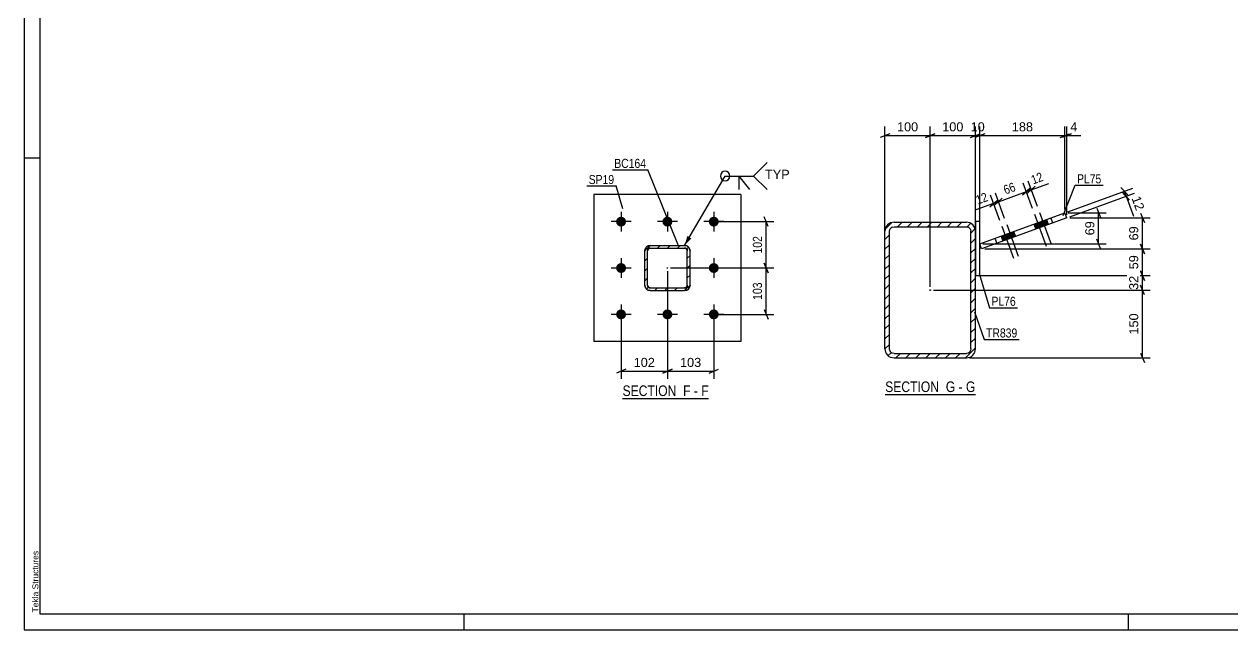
# Model space of a CAD drawing. Header units: millimetres. Extents: x -82 to 1107, y -546 to 295.
# Drawn here: x -82 to 299.7, y -545.7 to -354.4 of the extents above; entities that cross this region are included whole.
import ezdxf

# ---------------------------------------------------------------- set-up
doc = ezdxf.new("R2010")
doc.units = ezdxf.units.MM
doc.linetypes.add('DXK_LINE_DOT2', pattern=[3.9198, 1.9599, -1.9599])
doc.linetypes.add('DXK_LINE_DOT3', pattern=[5.9187, 2.979, -0.9799, 0.9799, -0.9799])
doc.styles.add('Arial', font='ARIAL.TTF', dxfattribs={"height": 0.2})
doc.styles.add('Arial Narrow', font='ARIALN.TTF', dxfattribs={"height": 0.2})

# ---------------------------------------------------------------- blocks, each defined once
blk = doc.blocks.new('Unknown-761553693-18 - 31122')
at = {"color": 6, "linetype": 'Continuous'}
blk.add_line((190.12, -471.38), (218.62, -471.38), dxfattribs=at)
at = {"color": 0, "linetype": 'Continuous'}
blk.add_wipeout([(208.23, -470.63), (208.23, -467.13), (190.12, -467.13), (190.12, -470.63)], dxfattribs=at)
at = {"color": 7, "linetype": 'Continuous', "style": 'Arial Narrow'}
blk.add_text('SECTION ', height=3.34, dxfattribs=at).set_placement((190.12, -470.63))
at = {"color": 0, "linetype": 'Continuous'}
blk.add_wipeout([(212.26, -470.63), (212.26, -467.13), (209.28, -467.13), (209.28, -470.63)], dxfattribs=at)
blk.add_wipeout([(214.59, -470.63), (214.59, -467.13), (213.31, -467.13), (213.31, -470.63)], dxfattribs=at)
at = {"color": 7, "linetype": 'Continuous', "style": 'Arial Narrow'}
blk.add_text('G', height=3.34, dxfattribs=at).set_placement((209.28, -470.63))
at = {"color": 0, "linetype": 'Continuous'}
blk.add_wipeout([(218.62, -470.63), (218.62, -467.13), (215.64, -467.13), (215.64, -470.63)], dxfattribs=at)
at = {"color": 7, "linetype": 'Continuous', "style": 'Arial Narrow'}
for s, p in [('-', (213.31, -470.63)), ('G', (215.64, -470.63))]:
    blk.add_text(s, height=3.34, dxfattribs=at).set_placement(p)
blk = doc.blocks.new('Unknown-761553693-1133')
at = {"color": 5, "linetype": 'Continuous'}
for p, q in [((-81.96, 295.27), (-81.96, -545.73)), ((-76.96, 290.27), (-76.96, -540.73)), ((-76.96, -396.73), (-81.96, -396.73)), ((-76.96, -540.73), (1102.04, -540.73)), ((57.04, -545.73), (57.04, -540.73)), ((267.04, -545.73), (267.04, -540.73)), ((-81.96, -545.73), (1107.04, -545.73))]:
    blk.add_line(p, q, dxfattribs=at)
at = {"color": 174, "linetype": 'Continuous', "style": 'Arial'}
blk.add_text('Tekla Structures', height=1.9102, rotation=90, dxfattribs=at).set_placement((-77.46, -540.23))
blk = doc.blocks.new('Unknown-761553693-16 - 5853')
at = {"color": 6, "linetype": 'Continuous'}
blk.add_line((107.13, -472.64), (134.34, -472.64), dxfattribs=at)
at = {"color": 0, "linetype": 'Continuous'}
blk.add_wipeout([(125.23, -471.89), (125.23, -468.39), (107.13, -468.39), (107.13, -471.89)], dxfattribs=at)
at = {"color": 7, "linetype": 'Continuous', "style": 'Arial Narrow'}
blk.add_text('SECTION ', height=3.34, dxfattribs=at).set_placement((107.13, -471.89))
at = {"color": 0, "linetype": 'Continuous'}
blk.add_wipeout([(128.63, -471.89), (128.63, -468.39), (126.28, -468.39), (126.28, -471.89)], dxfattribs=at)
blk.add_wipeout([(130.95, -471.89), (130.95, -468.39), (129.68, -468.39), (129.68, -471.89)], dxfattribs=at)
at = {"color": 7, "linetype": 'Continuous', "style": 'Arial Narrow'}
blk.add_text('F', height=3.34, dxfattribs=at).set_placement((126.28, -471.89))
at = {"color": 0, "linetype": 'Continuous'}
blk.add_wipeout([(134.34, -471.89), (134.34, -468.39), (132, -468.39), (132, -471.89)], dxfattribs=at)
at = {"color": 7, "linetype": 'Continuous', "style": 'Arial Narrow'}
for s, p in [('F', (132, -471.89)), ('-', (129.68, -471.89))]:
    blk.add_text(s, height=3.34, dxfattribs=at).set_placement(p)
blk = doc.blocks.new('Part-761553693-31249 - 31122')
at = {"color": 2, "linetype": 'Continuous'}
for p, q in [((220.06, -416.72), (218.63, -416.72)), ((218.63, -416.72), (218.63, -433.86)), ((220.06, -433.86), (220.06, -416.72)), ((218.63, -433.86), (220.06, -433.86))]:
    blk.add_line(p, q, dxfattribs=at)
blk = doc.blocks.new('Part-761553693-31285 - 31122')
at = {"linetype": 'Continuous'}
h = blk.add_hatch(dxfattribs=at)
h.set_pattern_fill('', scale=0.7, style=0, pattern_type=0)
h.set_pattern_definition([(45, (190.0555, -456.9951), (-1.57154, 1.57154), [])])
h.paths.add_polyline_path([(190.06, -419.85), (190.06, -457), (190.27, -458.09), (190.89, -459.02), (191.82, -459.63), (192.91, -459.85), (215.77, -459.85), (216.86, -459.63), (217.79, -459.02), (218.41, -458.09), (218.63, -457), (218.63, -419.85), (218.41, -418.76), (217.79, -417.83), (216.86, -417.21), (215.77, -417), (192.91, -417), (191.82, -417.21), (190.89, -417.83), (190.27, -418.76)])
h.paths.add_polyline_path([(191.9, -418.84), (192.37, -418.53), (192.91, -418.42), (215.77, -418.42), (216.32, -418.53), (216.78, -418.84), (217.09, -419.31), (217.2, -419.85), (217.2, -457), (217.09, -457.54), (216.78, -458.01), (216.32, -458.31), (215.77, -458.42), (192.91, -458.42), (192.37, -458.31), (191.9, -458.01), (191.59, -457.54), (191.48, -457), (191.48, -419.85), (191.59, -419.31)])
blk.add_hatch(color=30, dxfattribs=at).paths.add_polyline_path([(204.34, -438.52, -1), (204.34, -438.32, -1)])
at = {"color": 2, "linetype": 'Continuous'}
for p, q in [((190.27, -418.76), (190.06, -419.85)), ((191.48, -419.85), (191.59, -419.31)), ((192.91, -417), (191.82, -417.21)), ((192.37, -418.53), (192.91, -418.42)), ((192.91, -417), (215.77, -417)), ((192.91, -418.42), (215.77, -418.42)), ((216.86, -417.21), (215.77, -417)), ((215.77, -418.42), (216.32, -418.53)), ((217.09, -419.31), (217.2, -419.85)), ((218.63, -419.85), (218.41, -418.76)), ((190.06, -457), (190.06, -419.85)), ((191.48, -457), (191.48, -419.85)), ((217.2, -457), (217.2, -419.85)), ((218.63, -457), (218.63, -419.85)), ((190.06, -457), (190.27, -458.09)), ((191.59, -457.54), (191.48, -457)), ((217.2, -457), (217.09, -457.54)), ((218.41, -458.09), (218.63, -457)), ((191.82, -459.63), (192.91, -459.85)), ((192.91, -458.42), (192.37, -458.31)), ((192.91, -458.42), (215.77, -458.42)), ((192.91, -459.85), (215.77, -459.85)), ((216.32, -458.31), (215.77, -458.42)), ((215.77, -459.85), (216.86, -459.63))]:
    blk.add_line(p, q, dxfattribs=at)
at = {"color": 30, "linetype": 'DXK_LINE_DOT3'}
blk.add_line((204.34, -438.42), (204.34, -438.42), dxfattribs=at)
at = {"color": 30, "linetype": 'Continuous'}
blk.add_circle((204.34, -438.42), 0.1, dxfattribs=at)
at = {"color": 2, "linetype": 'Continuous'}
for centre, radius, start, end in [((192.91, -419.85), 2.86, 112.5, 157.5), ((192.91, -419.85), 1.43, 112.5, 157.5), ((215.77, -419.85), 1.43, 22.5, 67.5), ((215.77, -419.85), 2.86, 22.5, 67.5), ((192.91, -457), 1.43, 202.5, 247.5), ((215.77, -457), 1.43, 292.5, 337.5), ((192.91, -457), 2.86, 202.5, 247.5), ((215.77, -457), 2.86, 292.5, 337.5)]:
    blk.add_arc(centre, radius, start, end, dxfattribs=at)
blk = doc.blocks.new('Bolt-761553693-31331 - 31122')
at = {"linetype": 'Continuous'}
for points in [[(237.69, -419.19), (240.11, -418.31), (239.52, -416.7), (237.11, -417.58)], [(239.25, -418.63), (241.66, -417.75), (241.08, -416.14), (238.66, -417.02)], [(227.32, -422.97), (229.73, -422.09), (229.15, -420.48), (226.73, -421.36)], [(228.87, -422.41), (231.28, -421.53), (230.7, -419.91), (228.28, -420.79)]]:
    blk.add_hatch(color=1, dxfattribs=at).paths.add_polyline_path(points)
at = {"color": 1, "linetype": 'Continuous'}
for p, q in [((237.34, -414.46), (241, -424.53)), ((238.89, -413.89), (242.56, -423.96)), ((226.96, -418.23), (230.62, -428.3)), ((228.51, -417.67), (232.18, -427.74)), ((237.11, -417.58), (237.69, -419.19)), ((238.66, -417.02), (239.25, -418.63)), ((239.52, -416.7), (240.11, -418.31)), ((241.08, -416.14), (241.66, -417.75)), ((226.73, -421.36), (227.32, -422.97)), ((228.28, -420.79), (228.87, -422.41)), ((229.15, -420.48), (229.73, -422.09)), ((230.7, -419.91), (231.28, -421.53))]:
    blk.add_line(p, q, dxfattribs=at)
blk = doc.blocks.new('Part-761553693-31291 - 31122')
at = {"color": 2, "linetype": 'Continuous'}
for p, q in [((219.98, -423.81), (246.91, -414.01)), ((247.5, -415.62), (220.57, -425.43)), ((243.08, -417.23), (242.5, -415.62)), ((247.5, -415.62), (246.91, -414.01)), ((220.57, -425.43), (219.98, -423.81))]:
    blk.add_line(p, q, dxfattribs=at)
at = {"color": 7, "linetype": 'DXK_LINE_DOT2'}
blk.add_line((225.45, -423.65), (224.86, -422.04), dxfattribs=at)
blk = doc.blocks.new('Bolt-761553693-5872 - 5853')
at = {"linetype": 'Continuous'}
for points in [[(106.67, -418.39, -1), (106.67, -415.25, -1)], [(121.31, -418.39, -1), (121.31, -415.25, -1)], [(135.96, -418.39, -1), (135.96, -415.25, -1)], [(106.67, -433.04, -1), (106.67, -429.89, -1)], [(135.96, -433.04, -1), (135.96, -429.89, -1)], [(106.67, -447.68, -1), (106.67, -444.54, -1)], [(121.31, -447.68, -1), (121.31, -444.54, -1)], [(135.96, -447.68, -1), (135.96, -444.54, -1)]]:
    blk.add_hatch(color=1, dxfattribs=at).paths.add_polyline_path(points)
at = {"color": 1, "linetype": 'Continuous'}
for p, q in [((106.67, -413.68), (106.67, -419.96)), ((121.31, -413.68), (121.31, -419.96)), ((135.96, -413.68), (135.96, -419.96)), ((109.81, -416.82), (103.53, -416.82)), ((124.46, -416.82), (118.17, -416.82)), ((139.1, -416.82), (132.81, -416.82)), ((106.67, -428.32), (106.67, -434.61)), ((135.96, -428.32), (135.96, -434.61)), ((109.81, -431.46), (103.53, -431.46)), ((139.1, -431.46), (132.81, -431.46)), ((109.81, -446.11), (103.53, -446.11)), ((106.67, -442.96), (106.67, -449.25)), ((124.46, -446.11), (118.17, -446.11)), ((121.31, -442.96), (121.31, -449.25)), ((139.1, -446.11), (132.81, -446.11)), ((135.96, -442.96), (135.96, -449.25))]:
    blk.add_line(p, q, dxfattribs=at)
blk = doc.blocks.new('Part-761553693-5940 - 5853')
at = {"color": 2, "linetype": 'Continuous'}
for p, q in [((144.53, -408.25), (98.1, -408.25)), ((98.1, -408.25), (98.1, -454.68)), ((144.53, -408.25), (144.53, -454.68)), ((144.53, -454.68), (98.1, -454.68))]:
    blk.add_line(p, q, dxfattribs=at)
blk = doc.blocks.new('Part-761553693-5946 - 5853')
at = {"linetype": 'Continuous'}
h = blk.add_hatch(dxfattribs=at)
h.set_pattern_fill('', scale=0.7, style=0, pattern_type=0)
h.set_pattern_definition([(45, (115.8846, -424.3211), (-1.57154, 1.57154), [])])
h.paths.add_polyline_path([(126.74, -424.32), (115.88, -424.32), (115.23, -424.45), (114.67, -424.82), (114.3, -425.38), (114.17, -426.04), (114.17, -436.89), (114.3, -437.55), (114.67, -438.1), (115.23, -438.48), (115.88, -438.61), (126.74, -438.61), (127.4, -438.48), (127.95, -438.1), (128.33, -437.55), (128.46, -436.89), (128.46, -426.04), (128.33, -425.38), (127.95, -424.82), (127.4, -424.45)])
h.paths.add_polyline_path([(127.53, -425.71), (127.6, -426.04), (127.6, -436.89), (127.53, -437.22), (127.35, -437.5), (127.07, -437.68), (126.74, -437.75), (115.88, -437.75), (115.56, -437.68), (115.28, -437.5), (115.09, -437.22), (115.03, -436.89), (115.03, -426.04), (115.09, -425.71), (115.28, -425.43), (115.56, -425.24), (115.88, -425.18), (126.74, -425.18), (127.07, -425.24), (127.35, -425.43)])
blk.add_hatch(color=30, dxfattribs=at).paths.add_polyline_path([(121.31, -431.56, -1), (121.31, -431.36, -1)])
at = {"color": 7, "linetype": 'DXK_LINE_DOT2'}
for p, q in [((114.17, -426.04), (114.3, -425.38)), ((114.17, -436.89), (114.17, -426.04)), ((115.09, -425.71), (115.03, -426.04)), ((115.03, -436.89), (115.03, -426.04)), ((115.28, -425.43), (115.09, -425.71)), ((115.23, -424.45), (115.88, -424.32)), ((115.56, -425.24), (115.28, -425.43)), ((115.88, -425.18), (115.56, -425.24)), ((115.88, -424.32), (126.74, -424.32)), ((115.88, -425.18), (126.74, -425.18)), ((126.74, -424.32), (127.4, -424.45)), ((127.07, -425.24), (126.74, -425.18)), ((127.35, -425.43), (127.07, -425.24)), ((127.53, -425.71), (127.35, -425.43)), ((127.6, -426.04), (127.53, -425.71)), ((127.6, -436.89), (127.6, -426.04)), ((128.33, -425.38), (128.46, -426.04)), ((128.46, -436.89), (128.46, -426.04)), ((114.3, -437.55), (114.17, -436.89)), ((115.03, -436.89), (115.09, -437.22)), ((115.09, -437.22), (115.28, -437.5)), ((115.88, -438.61), (115.23, -438.48)), ((115.28, -437.5), (115.56, -437.68)), ((115.56, -437.68), (115.88, -437.75)), ((115.88, -437.75), (126.74, -437.75)), ((115.88, -438.61), (126.74, -438.61)), ((126.74, -437.75), (127.07, -437.68)), ((127.4, -438.48), (126.74, -438.61)), ((127.07, -437.68), (127.35, -437.5)), ((127.35, -437.5), (127.53, -437.22)), ((127.53, -437.22), (127.6, -436.89)), ((128.46, -436.89), (128.33, -437.55))]:
    blk.add_line(p, q, dxfattribs=at)
at = {"color": 2, "linetype": 'Continuous'}
for p, q in [((114.3, -425.38), (114.17, -426.04)), ((114.17, -426.04), (114.17, -426.04)), ((114.17, -436.89), (114.17, -426.04)), ((115.03, -426.04), (115.09, -425.71)), ((115.03, -426.04), (115.03, -426.04)), ((115.03, -436.89), (115.03, -426.04)), ((115.09, -425.71), (115.28, -425.43)), ((115.88, -424.32), (115.23, -424.45)), ((115.28, -425.43), (115.56, -425.24)), ((115.56, -425.24), (115.88, -425.18)), ((115.88, -424.32), (115.88, -424.32)), ((115.88, -424.32), (126.74, -424.32)), ((115.88, -425.18), (115.88, -425.18)), ((115.88, -425.18), (126.74, -425.18)), ((126.74, -424.32), (126.74, -424.32)), ((127.4, -424.45), (126.74, -424.32)), ((126.74, -425.18), (126.74, -425.18)), ((126.74, -425.18), (127.07, -425.24)), ((127.07, -425.24), (127.35, -425.43)), ((127.35, -425.43), (127.53, -425.71)), ((127.53, -425.71), (127.6, -426.04)), ((127.6, -426.04), (127.6, -426.04)), ((127.6, -436.89), (127.6, -426.04)), ((128.46, -426.04), (128.33, -425.38)), ((128.46, -426.04), (128.46, -426.04)), ((128.46, -436.89), (128.46, -426.04)), ((114.17, -436.89), (114.17, -436.89)), ((114.17, -436.89), (114.3, -437.55)), ((115.03, -436.89), (115.03, -436.89)), ((115.09, -437.22), (115.03, -436.89)), ((115.28, -437.5), (115.09, -437.22)), ((115.23, -438.48), (115.88, -438.61)), ((115.56, -437.68), (115.28, -437.5)), ((115.88, -437.75), (115.56, -437.68)), ((115.88, -437.75), (115.88, -437.75)), ((115.88, -437.75), (126.74, -437.75)), ((115.88, -438.61), (115.88, -438.61)), ((115.88, -438.61), (126.74, -438.61)), ((127.07, -437.68), (126.74, -437.75)), ((126.74, -437.75), (126.74, -437.75)), ((126.74, -438.61), (127.4, -438.48)), ((126.74, -438.61), (126.74, -438.61)), ((127.35, -437.5), (127.07, -437.68)), ((127.53, -437.22), (127.35, -437.5)), ((127.6, -436.89), (127.53, -437.22)), ((127.6, -436.89), (127.6, -436.89)), ((128.33, -437.55), (128.46, -436.89)), ((128.46, -436.89), (128.46, -436.89))]:
    blk.add_line(p, q, dxfattribs=at)
at = {"color": 7, "linetype": 'DXK_LINE_DOT3'}
blk.add_line((121.31, -431.46), (121.31, -431.46), dxfattribs=at)
at = {"color": 30, "linetype": 'DXK_LINE_DOT3'}
blk.add_line((121.31, -431.46), (121.31, -431.46), dxfattribs=at)
at = {"color": 30, "linetype": 'Continuous'}
blk.add_circle((121.31, -431.46), 0.1, dxfattribs=at)
at = {"color": 7, "linetype": 'DXK_LINE_DOT2'}
for centre, start, end in [((115.88, -426.04), 112.5008, 157.5008), ((126.74, -426.04), 22.5008, 67.5008), ((115.88, -436.89), 202.5008, 247.5008), ((126.74, -436.89), 292.5008, 337.5008)]:
    blk.add_arc(centre, 1.71, start, end, dxfattribs=at)
at = {"color": 2, "linetype": 'Continuous'}
for centre, start, end in [((115.88, -426.04), 112.5008, 157.5008), ((126.74, -426.04), 22.5008, 67.5008), ((115.88, -436.89), 202.5008, 247.5008), ((126.74, -436.89), 292.5008, 337.5008)]:
    blk.add_arc(centre, 1.71, start, end, dxfattribs=at)
blk = doc.blocks.new('StraightDimension-761553693-31400 - 31122')
at = {"color": 7, "linetype": 'Continuous'}
for p, q in [((221.57, -425.43), (273.84, -425.43)), ((270.84, -423.93), (272.04, -426.93)), ((271.44, -433.86), (271.44, -425.43)), ((219.63, -433.86), (273.84, -433.86)), ((272.04, -435.36), (270.84, -432.36))]:
    blk.add_line(p, q, dxfattribs=at)
at = {"color": 0}
blk.add_wipeout([(270.69, -426.82), (266.49, -426.82), (266.49, -432.47), (270.69, -432.47)], dxfattribs=at)
at = {"color": 3, "style": 'Arial'}
blk.add_text('59', height=2.865, rotation=90.0002, dxfattribs=at).set_placement((270.09, -431.87))
blk = doc.blocks.new('StraightDimension-761553693-31401 - 31122')
at = {"color": 7, "linetype": 'Continuous'}
for p, q in [((219.63, -433.86), (273.84, -433.86)), ((270.84, -432.36), (272.04, -435.36)), ((271.44, -438.42), (271.44, -433.86)), ((205.34, -438.42), (273.84, -438.42)), ((272.04, -439.92), (270.84, -436.92))]:
    blk.add_line(p, q, dxfattribs=at)
at = {"color": 0}
blk.add_wipeout([(270.69, -433.32), (266.49, -433.32), (266.49, -438.97), (270.69, -438.97)], dxfattribs=at)
at = {"color": 3, "style": 'Arial'}
blk.add_text('32', height=2.865, rotation=90.0002, dxfattribs=at).set_placement((270.09, -438.37))
blk = doc.blocks.new('StraightDimension-761553693-31402 - 31122')
at = {"color": 7, "linetype": 'Continuous'}
for p, q in [((205.34, -438.42), (273.84, -438.42)), ((272.04, -439.92), (270.84, -436.92)), ((271.44, -459.85), (271.44, -438.42)), ((216.77, -459.85), (273.84, -459.85)), ((270.84, -458.35), (272.04, -461.35))]:
    blk.add_line(p, q, dxfattribs=at)
at = {"color": 0}
blk.add_wipeout([(270.69, -445.2), (266.49, -445.2), (266.49, -453.07), (270.69, -453.07)], dxfattribs=at)
at = {"color": 3, "style": 'Arial'}
blk.add_text('150', height=2.865, rotation=90.0002, dxfattribs=at).set_placement((270.09, -452.47))
blk = doc.blocks.new('StraightDimension-761553693-33224 - 31122')
at = {"color": 7, "linetype": 'Continuous'}
for p, q in [((227.85, -415.86), (224.94, -407.84)), ((223.15, -412.16), (225.56, -410.01)), ((226.3, -416.42), (223.38, -408.41)), ((224.36, -411.08), (225.91, -410.52)), ((227.11, -409.44), (224.71, -411.6))]:
    blk.add_line(p, q, dxfattribs=at)
at = {"color": 0}
blk.add_wipeout([(223.61, -410.56), (222.17, -406.61), (217.61, -408.27), (219.04, -412.22)], dxfattribs=at)
at = {"color": 7, "linetype": 'Continuous'}
blk.add_line((224.36, -411.08), (218.81, -413.1), dxfattribs=at)
blk.add_line((224.36, -411.08), (218.81, -413.1), dxfattribs=at)
at = {"color": 3, "style": 'Arial Narrow'}
blk.add_text('12', height=2.863, rotation=20.002, dxfattribs=at).set_placement((219.4, -411.45))
blk = doc.blocks.new('StraightDimension-761553693-31706 - 31122')
at = {"color": 7, "linetype": 'Continuous'}
for p, q in [((191.56, -389.05), (188.56, -390.25)), ((190.06, -421.25), (190.06, -386.8)), ((202.84, -390.25), (205.84, -389.05)), ((204.34, -437.42), (204.34, -386.8)), ((190.06, -389.65), (204.34, -389.65))]:
    blk.add_line(p, q, dxfattribs=at)
at = {"color": 0}
blk.add_wipeout([(201.13, -388.9), (201.13, -384.7), (193.26, -384.7), (193.26, -388.9)], dxfattribs=at)
at = {"color": 3, "style": 'Arial'}
blk.add_text('100', height=2.865, dxfattribs=at).set_placement((193.86, -388.3))
blk = doc.blocks.new('StraightDimension-761553693-31393 - 31122')
at = {"color": 7, "linetype": 'Continuous'}
for p, q in [((247.85, -413.67), (268.36, -406.2)), ((248.44, -415.28), (268.95, -407.82)), ((264.61, -405.98), (266.76, -408.38)), ((267.35, -409.99), (265.2, -407.59)), ((265.69, -407.18), (266.27, -408.79))]:
    blk.add_line(p, q, dxfattribs=at)
at = {"color": 0}
blk.add_wipeout([(269.09, -414.33), (273.04, -412.9), (271.1, -407.59), (267.16, -409.03)], dxfattribs=at)
at = {"color": 7, "linetype": 'Continuous'}
blk.add_line((266.27, -408.79), (268.56, -415.08), dxfattribs=at)
blk.add_line((266.27, -408.79), (268.56, -415.08), dxfattribs=at)
at = {"color": 3, "style": 'Arial'}
blk.add_text('12', height=2.865, rotation=-69.9983, dxfattribs=at).set_placement((267.93, -409.39))
blk = doc.blocks.new('StraightDimension-761553693-33226 - 31122')
at = {"color": 7, "linetype": 'Continuous'}
for p, q in [((227.85, -415.86), (224.94, -407.84)), ((225.91, -410.52), (234.74, -407.31)), ((235.94, -406.23), (233.53, -408.38)), ((236.68, -412.65), (233.76, -404.63)), ((224.71, -411.6), (227.11, -409.44))]:
    blk.add_line(p, q, dxfattribs=at)
at = {"color": 0}
blk.add_wipeout([(232.35, -407.38), (230.91, -403.43), (226.35, -405.09), (227.78, -409.04)], dxfattribs=at)
at = {"color": 3, "style": 'Arial Narrow'}
blk.add_text('66', height=2.863, rotation=20.002, dxfattribs=at).set_placement((228.14, -408.27))
blk = doc.blocks.new('StraightDimension-761553693-31704 - 31122')
at = {"color": 7, "linetype": 'Continuous'}
for p, q in [((217.13, -390.25), (220.13, -389.05)), ((221.56, -389.05), (218.56, -390.25)), ((218.63, -419.29), (218.63, -386.8)), ((220.06, -419.29), (220.06, -386.8)), ((218.63, -389.65), (220.06, -389.65))]:
    blk.add_line(p, q, dxfattribs=at)
at = {"color": 0}
blk.add_wipeout([(222.16, -388.9), (222.16, -384.7), (216.52, -384.7), (216.52, -388.9)], dxfattribs=at)
at = {"color": 3, "style": 'Arial'}
blk.add_text('10', height=2.865, dxfattribs=at).set_placement((217.12, -388.3))
blk = doc.blocks.new('StraightDimension-761553693-31399 - 31122')
at = {"color": 7, "linetype": 'Continuous'}
for p, q in [((248.5, -415.62), (273.84, -415.62)), ((270.84, -414.12), (272.04, -417.12)), ((271.44, -425.43), (271.44, -415.62)), ((221.57, -425.43), (273.84, -425.43)), ((272.04, -426.93), (270.84, -423.93))]:
    blk.add_line(p, q, dxfattribs=at)
at = {"color": 0}
blk.add_wipeout([(270.69, -417.7), (266.49, -417.7), (266.49, -423.35), (270.69, -423.35)], dxfattribs=at)
at = {"color": 3, "style": 'Arial'}
blk.add_text('69', height=2.865, rotation=90.0002, dxfattribs=at).set_placement((270.09, -422.75))
blk = doc.blocks.new('StraightDimension-761553693-31544 - 31122')
at = {"color": 7, "linetype": 'Continuous'}
for p, q in [((247.91, -414.01), (259.96, -414.01)), ((256.96, -412.51), (258.16, -415.51)), ((257.56, -423.81), (257.56, -414.01)), ((258.16, -425.31), (256.96, -422.31)), ((220.98, -423.81), (259.96, -423.81))]:
    blk.add_line(p, q, dxfattribs=at)
at = {"color": 0}
blk.add_wipeout([(256.81, -416.09), (252.61, -416.09), (252.61, -421.74), (256.81, -421.74)], dxfattribs=at)
at = {"color": 3, "style": 'Arial'}
blk.add_text('69', height=2.865, rotation=90.0002, dxfattribs=at).set_placement((256.21, -421.14))
blk = doc.blocks.new('StraightDimension-761553693-31702 - 31122')
at = {"color": 7, "linetype": 'Continuous'}
for p, q in [((245.41, -390.25), (248.41, -389.05)), ((249, -389.05), (246, -390.25)), ((246.91, -413.01), (246.91, -386.8)), ((247.5, -414.62), (247.5, -386.8)), ((246.91, -389.65), (247.5, -389.65))]:
    blk.add_line(p, q, dxfattribs=at)
at = {"color": 0}
blk.add_wipeout([(251.45, -388.9), (251.45, -384.7), (248.03, -384.7), (248.03, -388.9)], dxfattribs=at)
at = {"color": 7, "linetype": 'Continuous'}
blk.add_line((247.5, -389.65), (251.97, -389.65), dxfattribs=at)
blk.add_line((247.5, -389.65), (251.97, -389.65), dxfattribs=at)
at = {"color": 3, "style": 'Arial'}
blk.add_text('4', height=2.87, dxfattribs=at).set_placement((248.63, -388.3))
blk = doc.blocks.new('StraightDimension-761553693-31703 - 31122')
at = {"color": 7, "linetype": 'Continuous'}
for p, q in [((221.56, -389.05), (218.56, -390.25)), ((220.06, -419.29), (220.06, -386.8)), ((245.41, -390.25), (248.41, -389.05)), ((246.91, -413.01), (246.91, -386.8)), ((220.06, -389.65), (246.91, -389.65))]:
    blk.add_line(p, q, dxfattribs=at)
at = {"color": 0}
blk.add_wipeout([(237.42, -388.9), (237.42, -384.7), (229.55, -384.7), (229.55, -388.9)], dxfattribs=at)
at = {"color": 3, "style": 'Arial'}
blk.add_text('188', height=2.865, dxfattribs=at).set_placement((230.15, -388.3))
blk = doc.blocks.new('StraightDimension-761553693-31705 - 31122')
at = {"color": 7, "linetype": 'Continuous'}
for p, q in [((205.84, -389.05), (202.84, -390.25)), ((204.34, -437.42), (204.34, -386.8)), ((217.13, -390.25), (220.13, -389.05)), ((218.63, -419.29), (218.63, -386.8)), ((204.34, -389.65), (218.63, -389.65))]:
    blk.add_line(p, q, dxfattribs=at)
at = {"color": 0}
blk.add_wipeout([(215.42, -388.9), (215.42, -384.7), (207.55, -384.7), (207.55, -388.9)], dxfattribs=at)
at = {"color": 3, "style": 'Arial'}
blk.add_text('100', height=2.865, dxfattribs=at).set_placement((208.15, -388.3))
blk = doc.blocks.new('StraightDimension-761553693-33228 - 31122')
at = {"color": 7, "linetype": 'Continuous'}
for p, q in [((238.23, -412.08), (235.31, -404.06)), ((233.53, -408.38), (235.94, -406.23)), ((236.68, -412.65), (233.76, -404.63)), ((234.74, -407.31), (236.29, -406.74)), ((237.49, -405.66), (235.08, -407.82))]:
    blk.add_line(p, q, dxfattribs=at)
at = {"color": 0}
blk.add_wipeout([(241.09, -404.2), (239.65, -400.25), (235.09, -401.91), (236.53, -405.86)], dxfattribs=at)
at = {"color": 7, "linetype": 'Continuous'}
blk.add_line((236.29, -406.74), (241.84, -404.72), dxfattribs=at)
blk.add_line((236.29, -406.74), (241.84, -404.72), dxfattribs=at)
at = {"color": 3, "style": 'Arial Narrow'}
blk.add_text('12', height=2.863, rotation=20.002, dxfattribs=at).set_placement((236.88, -405.09))
blk = doc.blocks.new('StraightDimension-761553693-6063 - 5853')
at = {"color": 7, "linetype": 'Continuous'}
for p, q in [((153.12, -418.32), (151.92, -415.32)), ((136.96, -416.82), (154.92, -416.82)), ((152.52, -431.43), (152.52, -416.82)), ((151.92, -429.93), (153.12, -432.93)), ((122.31, -431.43), (154.92, -431.43))]:
    blk.add_line(p, q, dxfattribs=at)
at = {"color": 0}
blk.add_wipeout([(151.77, -420.78), (147.57, -420.78), (147.57, -427.47), (151.77, -427.47)], dxfattribs=at)
at = {"color": 3, "style": 'Arial Narrow'}
blk.add_text('102', height=2.863, rotation=90.0002, dxfattribs=at).set_placement((151.17, -426.87))
blk = doc.blocks.new('StraightDimension-761553693-6073 - 5853')
at = {"color": 7, "linetype": 'Continuous'}
for p, q in [((153.12, -432.93), (151.92, -429.93)), ((122.31, -431.43), (154.92, -431.43)), ((152.52, -446.11), (152.52, -431.43)), ((136.96, -446.11), (154.92, -446.11)), ((151.92, -444.61), (153.12, -447.61))]:
    blk.add_line(p, q, dxfattribs=at)
at = {"color": 0}
blk.add_wipeout([(151.77, -435.42), (147.57, -435.42), (147.57, -442.11), (151.77, -442.11)], dxfattribs=at)
at = {"color": 3, "style": 'Arial Narrow'}
blk.add_text('103', height=2.863, rotation=90.0002, dxfattribs=at).set_placement((151.17, -441.51))
blk = doc.blocks.new('StraightDimension-761553693-31067 - 5853')
at = {"color": 7, "linetype": 'Continuous'}
for p, q in [((121.31, -432.46), (121.31, -466.45)), ((135.96, -447.11), (135.96, -466.45)), ((122.81, -463.45), (119.81, -464.65)), ((121.31, -464.05), (135.96, -464.05)), ((134.46, -464.65), (137.46, -463.45))]:
    blk.add_line(p, q, dxfattribs=at)
at = {"color": 0}
blk.add_wipeout([(132.57, -463.3), (132.57, -459.1), (124.7, -459.1), (124.7, -463.3)], dxfattribs=at)
at = {"color": 3, "style": 'Arial'}
blk.add_text('103', height=2.865, dxfattribs=at).set_placement((125.3, -462.7))
blk = doc.blocks.new('StraightDimension-761553693-31068 - 5853')
at = {"color": 7, "linetype": 'Continuous'}
for p, q in [((121.31, -432.46), (121.31, -466.45)), ((106.67, -447.11), (106.67, -466.45)), ((108.17, -463.45), (105.17, -464.65)), ((106.67, -464.05), (121.31, -464.05)), ((119.81, -464.65), (122.81, -463.45))]:
    blk.add_line(p, q, dxfattribs=at)
at = {"color": 0}
blk.add_wipeout([(117.93, -463.3), (117.93, -459.1), (110.06, -459.1), (110.06, -463.3)], dxfattribs=at)
at = {"color": 3, "style": 'Arial'}
blk.add_text('102', height=2.865, dxfattribs=at).set_placement((110.66, -462.7))
blk = doc.blocks.new('Mark-761553693-31562 - 31122')
at = {"color": 0}
blk.add_wipeout([(231.88, -453.4), (231.88, -450.4), (222.01, -450.4), (222.01, -453.4)], dxfattribs=at)
blk.add_wipeout([(231.88, -453.4), (231.88, -450.4), (222.01, -450.4), (222.01, -453.4)], dxfattribs=at)
at = {"color": 30, "linetype": 'Continuous'}
for p, q in [((218.32, -445.29), (221.41, -454)), ((221.41, -454), (232.48, -454))]:
    blk.add_line(p, q, dxfattribs=at)
at = {"color": 3, "style": 'Arial Narrow'}
blk.add_text('TR839', height=2.863, dxfattribs=at).set_placement((222.01, -453.4))
blk = doc.blocks.new('Mark-761553693-31550 - 31122')
at = {"color": 0}
blk.add_wipeout([(258.42, -404.73), (258.42, -401.73), (250.74, -401.73), (250.74, -404.73)], dxfattribs=at)
blk.add_wipeout([(258.42, -404.73), (258.42, -401.73), (250.74, -401.73), (250.74, -404.73)], dxfattribs=at)
at = {"color": 30, "linetype": 'Continuous'}
for p, q in [((246.34, -414.86), (250.14, -405.33)), ((250.14, -405.33), (259.02, -405.33))]:
    blk.add_line(p, q, dxfattribs=at)
at = {"color": 3, "style": 'Arial Narrow'}
blk.add_text('PL75', height=2.863, dxfattribs=at).set_placement((250.74, -404.73))
blk = doc.blocks.new('Mark-761553693-31559 - 31122')
at = {"color": 0}
blk.add_wipeout([(231.37, -443.4), (231.37, -440.4), (223.7, -440.4), (223.7, -443.4)], dxfattribs=at)
blk.add_wipeout([(231.37, -443.4), (231.37, -440.4), (223.7, -440.4), (223.7, -443.4)], dxfattribs=at)
at = {"color": 30, "linetype": 'Continuous'}
for p, q in [((219.81, -433.22), (223.1, -444)), ((223.1, -444), (231.97, -444))]:
    blk.add_line(p, q, dxfattribs=at)
at = {"color": 3, "style": 'Arial Narrow'}
blk.add_text('PL76', height=2.863, dxfattribs=at).set_placement((223.7, -443.4))
blk = doc.blocks.new('Mark-761553693-5936 - 5853')
at = {"color": 0}
blk.add_wipeout([(104.47, -404.94), (104.47, -401.94), (96.43, -401.94), (96.43, -404.94)], dxfattribs=at)
blk.add_wipeout([(104.47, -404.94), (104.47, -401.94), (96.43, -401.94), (96.43, -404.94)], dxfattribs=at)
at = {"color": 30, "linetype": 'Continuous'}
for p in [(95.83, -405.54), (107.22, -412.82)]:
    blk.add_line(p, (105.07, -405.54), dxfattribs=at)
at = {"color": 3, "style": 'Arial Narrow'}
blk.add_text('SP19', height=2.863, dxfattribs=at).set_placement((96.43, -404.94))
blk = doc.blocks.new('Mark-761553693-5942 - 5853')
at = {"color": 0}
blk.add_wipeout([(114.57, -399.85), (114.57, -396.85), (104.52, -396.85), (104.52, -399.85)], dxfattribs=at)
blk.add_wipeout([(114.57, -399.85), (114.57, -396.85), (104.52, -396.85), (104.52, -399.85)], dxfattribs=at)
at = {"color": 30, "linetype": 'Continuous'}
for p in [(103.92, -400.45), (124.78, -424.48)]:
    blk.add_line(p, (115.17, -400.45), dxfattribs=at)
at = {"color": 3, "style": 'Arial Narrow'}
blk.add_text('BC164', height=2.863, dxfattribs=at).set_placement((104.52, -399.85))
blk = doc.blocks.new('WeldMark-761553693-6083 - 5853')
at = {"linetype": 'Continuous'}
blk.add_hatch(color=30, dxfattribs=at).paths.add_polyline_path([(128.9, -422.11), (126.74, -424.32), (127.61, -421.35)])
at = {"color": 30, "linetype": 'Continuous'}
for p, q in [((126.74, -424.32), (139.55, -402.4)), ((139.55, -402.4), (148.55, -402.4))]:
    blk.add_line(p, q, dxfattribs=at)
at = {"color": 3, "linetype": 'Continuous'}
for q in [(147.27, -406.69), (143.84, -406.69)]:
    blk.add_line((143.84, -402.4), q, dxfattribs=at)
for start, end in [(90, 270), (270, 90)]:
    blk.add_arc((139.55, -402.4), 1.5, start, end, dxfattribs=at)
at = {"color": 0, "linetype": 'Continuous'}
blk.add_wipeout([(159.93, -403.3), (159.93, -400.3), (152.15, -400.3), (152.15, -403.3)], dxfattribs=at)
blk.add_wipeout([(159.93, -403.3), (159.93, -400.3), (152.15, -400.3), (152.15, -403.3)], dxfattribs=at)
at = {"color": 3, "linetype": 'Continuous'}
for q in [(152.84, -398.12), (152.84, -406.69)]:
    blk.add_line((148.55, -402.4), q, dxfattribs=at)
at = {"color": 3, "linetype": 'Continuous', "style": 'Arial'}
blk.add_text('TYP', height=2.865, dxfattribs=at).set_placement((152.15, -403.3))

msp = doc.modelspace()

# ---------------------------------------------------------------- block references
for name in ['Part-761553693-5940 - 5853', 'Bolt-761553693-5872 - 5853', 'Part-761553693-31291 - 31122', 'Bolt-761553693-31331 - 31122', 'Part-761553693-31285 - 31122', 'Part-761553693-31249 - 31122', 'Part-761553693-5946 - 5853', 'Unknown-761553693-18 - 31122']:
    msp.add_blockref(name, (0, 0))

# ---------------------------------------------------------------- next in the draw order: block references
msp.add_blockref('Unknown-761553693-1133', (0, 0))

# ---------------------------------------------------------------- next in the draw order: block references
for name in ['Mark-761553693-5936 - 5853', 'StraightDimension-761553693-33224 - 31122', 'StraightDimension-761553693-31393 - 31122', 'StraightDimension-761553693-6063 - 5853', 'StraightDimension-761553693-31400 - 31122', 'Unknown-761553693-16 - 5853']:
    msp.add_blockref(name, (0, 0))

# ---------------------------------------------------------------- next in the draw order: block references
for name in ['StraightDimension-761553693-31704 - 31122', 'Mark-761553693-5942 - 5853', 'WeldMark-761553693-6083 - 5853', 'StraightDimension-761553693-33226 - 31122', 'StraightDimension-761553693-6073 - 5853', 'StraightDimension-761553693-31401 - 31122']:
    msp.add_blockref(name, (0, 0))

# ---------------------------------------------------------------- next in the draw order: block references
for name in ['StraightDimension-761553693-31399 - 31122', 'StraightDimension-761553693-31067 - 5853', 'StraightDimension-761553693-31402 - 31122']:
    msp.add_blockref(name, (0, 0))

# ---------------------------------------------------------------- next in the draw order: block references
for name in ['StraightDimension-761553693-31706 - 31122', 'StraightDimension-761553693-31544 - 31122', 'StraightDimension-761553693-31068 - 5853', 'Mark-761553693-31562 - 31122']:
    msp.add_blockref(name, (0, 0))

# ---------------------------------------------------------------- next in the draw order: block references
msp.add_blockref('StraightDimension-761553693-31702 - 31122', (0, 0))

# ---------------------------------------------------------------- next in the draw order: block references
msp.add_blockref('StraightDimension-761553693-31703 - 31122', (0, 0))

# ---------------------------------------------------------------- next in the draw order: block references
for name in ['StraightDimension-761553693-31705 - 31122', 'StraightDimension-761553693-33228 - 31122', 'Mark-761553693-31550 - 31122']:
    msp.add_blockref(name, (0, 0))

# ---------------------------------------------------------------- next in the draw order: block references
msp.add_blockref('Mark-761553693-31559 - 31122', (0, 0))

doc.saveas('drawing.dxf')
